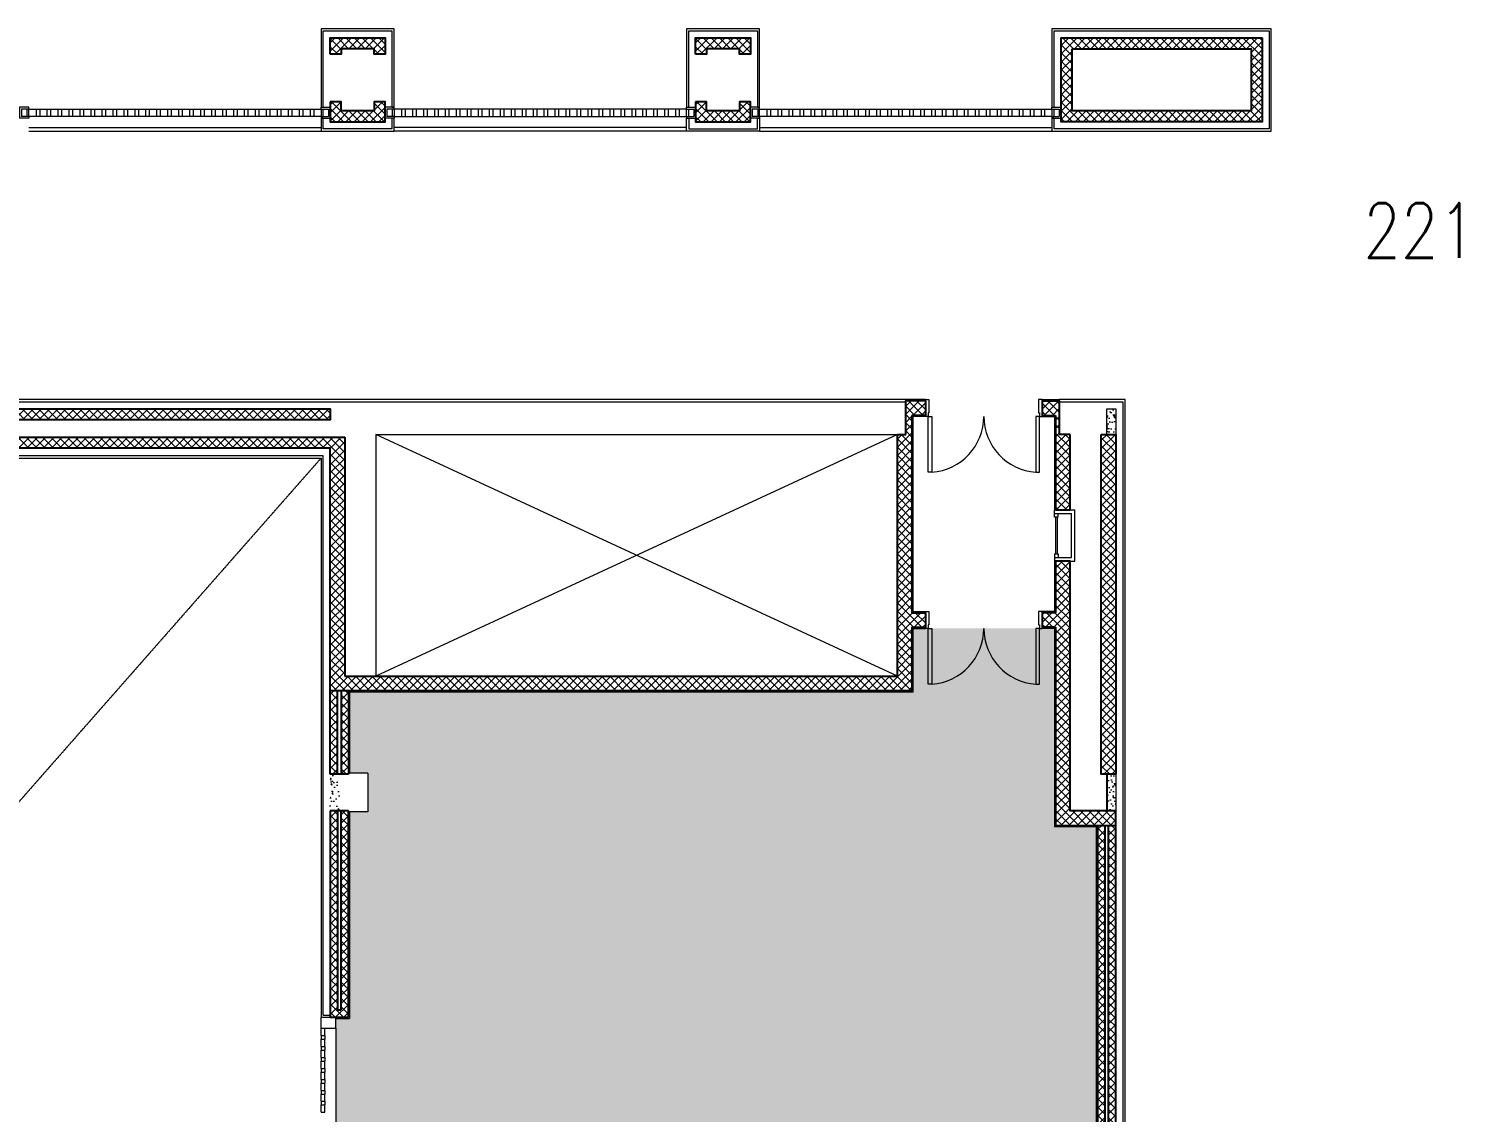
# Model space of a CAD drawing. Header units: inches. Extents: x 342932 to 557958, y 80625 to 242727.
# Drawn here: x 398382 to 418023, y 159802 to 174627 of the extents above; entities that cross this region are included whole.
import ezdxf
from ezdxf.enums import TextEntityAlignment as Align

# ---------------------------------------------------------------- set-up
doc = ezdxf.new("R2010")
doc.units = ezdxf.units.IN
doc.header["$MEASUREMENT"] = 0
doc.linetypes.add('First Floor$0$HIDDEN', pattern=[0.375, 0.25, -0.125])
for name, color, linetype, lineweight in [('0-Services', 8, 'Continuous', 20), ('First Floor$0$A-G2-G-Building-Elements-Hidden', 251, 'First Floor$0$HIDDEN', 15), ('First Floor$0$A-G250-M-Walls-Blockwork', 7, 'Continuous', 25), ('First Floor$0$A-G250-M-Walls-Concrete', 251, 'Continuous', 20), ('First Floor$0$A-G250-M-Walls-Louvred', 251, 'Continuous', 9), ('First Floor$0$A-G252-H-Internal-Walls', 251, 'Continuous', 9), ('First Floor$0$A-G312-M-Wall-Cladding-Panel', 7, 'Continuous', 9), ('First Floor$0$A-G312-M-Wall-Finish-Plaster', 7, 'Continuous', 15), ('First Floor$0$A-G321-M-Window', 251, 'Continuous', 9), ('First Floor$0$A-G322-M-Door', 251, 'Continuous', 15), ('First Floor$0$A-G572-Fire-Hose-Cabinet', 251, 'Continuous', 15), ('First Floor$0$A-Z036-G-Void-Symbology', 251, 'Continuous', 9), ('First Floor$0$Z-Z001-S-Room-Name-Identification-250', 7, 'Continuous', 15)]:
    doc.layers.add(name, color=color, linetype=linetype, lineweight=lineweight)
doc.styles.add('First Floor$0$Tag-RomanS', font='romans.shx', dxfattribs={"width": 0.8})
pattern_1 = [(45, (361382.11, 239676.52), (-56.1266, 56.1266), []), (135, (361382.11, 239676.52), (-56.1266, -56.1266), [])]
pattern_2 = [(140, (361382.11, 239676.52), (15.93909, 182.18467), [19.05, -209.55]), (85, (361382.11, 239676.52), (-191.05664, -35.24283), [15.24, -167.64]), (190.451, (361383.44, 239691.7), (-175.1167, 146.9425), [16.19, -178.09]), (136.1842, (361331.31, 239676.52), (42.04233, 271.07904), [28.575, -314.325]), (186.6356, (361334.82, 239699.1), (-247.42556, 237.4042), [24.285, -267.135]), (81.184, (361331.3, 239676.52), (-247.4251, 237.4046), [22.86, -251.46]), (111, (361344.01, 239701.92), (102.26552, 151.61488), [19.05, -209.55]), (56, (361344.01, 239701.92), (-184.18797, 61.80203), [15.24, -167.64]), (161.4514, (361352.54, 239714.56), (-81.92286, 213.4165), [16.19, -178.09]), (127.5, (361382.114, 239676.52), (-84.55504, 3.088603), [0, -165.608, 0, -170.18, 0, -168.275]), (97.5, (361382.11, 239676.52), (-100.180575, 66.81966), [0, -97.028, 0, -161.798, 0, -64.135]), (57.5, (361382.114, 239619.88), (5.728744, 135.590595), [0, -63.5, 0, -198.12, 0, -262.89]), (47.5, (361382.11, 239594.48), (-25.42649, 148.12918), [0, -82.55, 0, -131.572, 0, -186.69])]

# ---------------------------------------------------------------- blocks, each defined once
blk = doc.blocks.new('First Floor$0$F-FHC')
at = {"ltscale": 0.2}
for p, q in [((700, 280), (0, 280)), ((0, 0), (0, 280)), ((650, 230), (50, 230)), ((50, 0), (50, 230)), ((650, 0), (650, 230)), ((700, 0), (700, 280)), ((50, 0), (0, 0)), ((100, 50), (50, 50)), ((50, 0), (50, 50)), ((100, 0), (50, 0)), ((100, 50), (100, 0)), ((100, 35), (600, 35)), ((100, 15), (600, 15)), ((600, 0), (600, 50)), ((600, 50), (650, 50)), ((600, 0), (650, 0)), ((650, 0), (650, 50)), ((650, 0), (700, 0))]:
    blk.add_line(p, q, dxfattribs=at)
blk = doc.blocks.new('First Floor$0$Plant Room Door 1600-230')
at = {"layer": 'First Floor$0$A-G322-M-Door', "elevation": 0}
for points in [[(88, 1007), (38, 1007), (38, 245), (88, 245), (88, 1007)], [(1512, 1007), (1562, 1007), (1562, 245), (1512, 245), (1512, 1007)], [(1550, 195), (1562, 195), (1562, 245), (1600, 245), (1600, 15), (1550, 15)]]:
    blk.add_lwpolyline(points, close=True, dxfattribs=at)
at = {"layer": 'First Floor$0$A-G322-M-Door'}
blk.add_lwpolyline([(50, 195), (38, 195), (38, 245), (0, 245), (0, 15), (50, 15)], close=True, dxfattribs=at)
for centre, start, end in [((35, 244), 0.0901, 86.0243), ((1565, 244), 93.9757, 179.9099)]:
    blk.add_arc(centre, 765, start, end, dxfattribs=at)
blk = doc.blocks.new('First Floor$0$w-Louvere-01')
for p, q in [((0, 125), (-125, 125)), ((-125, 125), (-125, -25)), ((0, 100), (-100, 100)), ((-100, 100), (-100, 0)), ((0, 0), (-100, 0)), ((-25, 100), (-25, 0)), ((0, 100), (0, 125)), ((0, 0), (0, -25)), ((100, 100), (100, 0)), ((150, 100), (150, 0)), ((250, 100), (250, 0)), ((300, 100), (300, 0)), ((400, 100), (400, 0)), ((450, 100), (450, 0)), ((550, 100), (550, 0)), ((600, 100), (600, 0)), ((700, 100), (700, 0)), ((750, 100), (750, 0)), ((850, 100), (850, 0)), ((900, 100), (900, 0)), ((1000, 100), (1000, 0)), ((1050, 100), (1050, 0)), ((1150, 100), (1150, 0)), ((1200, 100), (1200, 0)), ((1300, 100), (1300, 0)), ((1350, 100), (1350, 0)), ((1450, 100), (1450, 0)), ((1500, 100), (1500, 0)), ((1600, 100), (1600, 0)), ((1650, 100), (1650, 0)), ((1750, 100), (1750, 0)), ((1800, 100), (1800, 0)), ((1900, 100), (1900, 0)), ((1950, 100), (1950, 0)), ((2050, 100), (2050, 0)), ((2100, 100), (2100, 0)), ((2200, 100), (2200, 0)), ((2250, 100), (2250, 0)), ((2350, 100), (2350, 0)), ((2400, 100), (2400, 0)), ((2500, 100), (2500, 0)), ((2550, 100), (2550, 0)), ((2650, 100), (2650, 0)), ((2700, 100), (2700, 0)), ((2800, 100), (2800, 0)), ((2850, 100), (2850, 0)), ((2950, 100), (2950, 0)), ((3000, 100), (3000, 0)), ((3100, 100), (3100, 0)), ((3150, 100), (3150, 0)), ((3250, 100), (3250, 0)), ((3300, 100), (3300, 0)), ((3400, 100), (3400, 0)), ((3450, 100), (3450, 0)), ((3550, 100), (3550, 0)), ((3600, 100), (3600, 0)), ((3700, 100), (3700, 0)), ((3750, 100), (3750, 0)), ((3850, 100), (3850, 0)), ((3900, 100), (3900, 0)), ((4000, 125), (4125, 125)), ((4000, 100), (4000, 125)), ((4000, 100), (4100, 100)), ((4000, 0), (4100, 0)), ((4000, 0), (4000, -25)), ((4025, 100), (4025, 0)), ((4100, 100), (4100, 0)), ((4125, 125), (4125, -25)), ((0, -25), (-125, -25)), ((4000, -25), (4125, -25))]:
    blk.add_line(p, q)
blk.add_lwpolyline([(0, 100), (4000, 100), (4000, 0), (0, 0)], close=True)
blk = doc.blocks.new('First Floor$0$tag-roomname')
at = {"lineweight": 18, "ltscale": 0.01, "style": 'First Floor$0$Tag-RomanS', "width": 0.8}
blk.add_attdef('ROOM_NO_2', text='', height=3, dxfattribs=at).set_placement((0, 1.612), align=Align.MIDDLE_CENTER)
at = {"linetype": 'ByBlock', "lineweight": 15, "ltscale": 0.01, "style": 'First Floor$0$Tag-RomanS', "width": 0.8, "flags": 1}
for tag, p in [('ROOM_NAME_1', (0, -2.288)), ('ROOM_NAME_2', (0, -5.744))]:
    blk.add_attdef(tag, text='', height=2.5, dxfattribs=at).set_placement(p, align=Align.MIDDLE_CENTER)

msp = doc.modelspace()

# ---------------------------------------------------------------- hatches: boundary and pattern name
at = {"layer": '0-Services', "lineweight": 35}
h = msp.add_hatch(dxfattribs=at)
h.set_pattern_fill('ANGLE', color=256)
h.set_pattern_definition([(0, (354539.678, 239632.636), (0, 6.985), [5.08, -1.905]), (90, (354539.678, 239632.636), (-6.985, 4e-16), [5.08, -1.905])])
h.paths.add_polyline_path([(402772.1, 165551.5), (410482.1, 165551.5), (410482.1, 166421.5), (412417.1, 166421.5), (412417.1, 163711.5), (412992.1, 163711.5), (412992.1, 154491.5), (412617.1, 154491.5), (412617.1, 153861.5), (412992.1, 153861.5), (412992.1, 149001.5), (402707.1, 149001.5), (402707.1, 152461.5), (402772.1, 152461.5), (402772.1, 153861.5), (403022.1, 153861.5), (403022.1, 154491.5), (402772.1, 154491.5), (402757.1, 157251.5), (402582.1, 157266.5), (402582.1, 161101.5), (402772.1, 161086.5), (402772.1, 163911.5), (403022.1, 163911.5), (403022.1, 164441.5), (402772.1, 164441.5)])
at = {"layer": 'First Floor$0$A-G252-H-Internal-Walls'}
h = msp.add_hatch(dxfattribs=at)
h.set_pattern_fill('ANSI37', color=256, scale=25, style=0)
h.set_pattern_definition([(315, (316382.11, 108176.52), (-56.1266, -56.1266), []), (225, (316382.11, 108176.52), (-56.1266, 56.1266), [])])
h.paths.add_polyline_path([(402507.1, 174276.6), (402507.1, 174501.5), (403257.1, 174501.5), (403257.1, 174276.6), (403107.1, 174276.6), (403107.1, 174351.5), (402657.1, 174351.5), (402657.1, 174276.6)])
h = msp.add_hatch(dxfattribs=at)
h.set_pattern_fill('ANSI37', color=256, scale=25, style=0)
h.set_pattern_definition([(315, (321382.11, 108176.52), (-56.1266, -56.1266), []), (225, (321382.11, 108176.52), (-56.1266, 56.1266), [])])
h.paths.add_polyline_path([(407507.1, 174276.6), (407507.1, 174501.5), (408257.1, 174501.5), (408257.1, 174276.6), (408107.1, 174276.6), (408107.1, 174351.5), (407657.1, 174351.5), (407657.1, 174276.6)])
h = msp.add_hatch(dxfattribs=at)
h.set_pattern_fill('ANSI37', color=256, scale=25, style=0)
h.set_pattern_definition(pattern_1)
h.paths.add_polyline_path([(415257.1, 174501.5), (412507.1, 174501.5), (412507.1, 174276.6), (412507.1, 173351.5), (415257.1, 173351.5), (415257.1, 174276.6)])
h.paths.add_polyline_path([(415107.1, 174351.5), (415107.1, 174276.6), (415107.1, 173501.5), (412657.1, 173501.5), (412657.1, 174276.6), (412657.1, 174351.5)], flags=16)
h = msp.add_hatch(dxfattribs=at)
h.set_pattern_fill('ANSI37', color=256, scale=25, style=0)
h.set_pattern_definition([(45, (316382.11, 239676.52), (-56.1266, 56.1266), []), (135, (316382.11, 239676.52), (-56.1266, -56.1266), [])])
h.paths.add_polyline_path([(402507.1, 173626.7), (402507.1, 173351.5), (403257.1, 173351.5), (403257.1, 173626.7), (403107.1, 173626.7), (403107.1, 173501.5), (402657.1, 173501.5), (402657.1, 173626.7)])
h = msp.add_hatch(dxfattribs=at)
h.set_pattern_fill('ANSI37', color=256, scale=25, style=0)
h.set_pattern_definition([(45, (321382.11, 239676.52), (-56.1266, 56.1266), []), (135, (321382.11, 239676.52), (-56.1266, -56.1266), [])])
h.paths.add_polyline_path([(407507.1, 173626.7), (407507.1, 173351.5), (408257.1, 173351.5), (408257.1, 173626.7), (408107.1, 173626.7), (408107.1, 173501.5), (407657.1, 173501.5), (407657.1, 173626.7)])
h = msp.add_hatch(dxfattribs=at)
h.set_pattern_fill('ANSI37', color=256, scale=25, style=0)
h.set_pattern_definition(pattern_1)
h.paths.add_polyline_path([(402707.1, 169036.5), (396657.4, 169036.5), (396657.4, 169276.5), (397532.1, 169276.5), (397532.1, 169426.5), (396507.4, 169426.5), (396507.4, 168886.5), (402507.1, 168886.5), (402507.1, 165566.5), (410467.1, 165566.5), (410467.1, 166436.5), (410649.6, 166436.5), (410649.6, 166636.5), (410467.1, 166636.5), (410467.1, 169336.5), (410649.6, 169336.5), (410649.6, 169536.5), (410382.1, 169536.5), (410382.1, 169076.5), (410267.1, 169076.5), (410267.1, 165766.5), (402707.1, 165766.5)])
h = msp.add_hatch(dxfattribs=at)
h.set_pattern_fill('ANSI37', color=256, scale=25, style=0)
h.set_pattern_definition(pattern_1)
h.paths.add_polyline_path([(412632.1, 169076.5), (412482.1, 169076.5), (412482.1, 169536.5), (412249.6, 169536.5), (412249.6, 169336.5), (412432.1, 169336.5), (412432.1, 168042.3), (412632.1, 168042.3)])
h = msp.add_hatch(dxfattribs=at)
h.set_pattern_fill('ANSI37', color=256, scale=25, style=0)
h.set_pattern_definition(pattern_1)
h.paths.add_polyline_path([(402507.1, 169276.5), (402507.1, 169426.5), (398232.1, 169426.5), (398232.1, 169276.5)])
h = msp.add_hatch(dxfattribs=at)
h.set_pattern_fill('AR-CONC', color=256, angle=90, style=0)
h.set_pattern_definition(pattern_2)
h.paths.add_polyline_path([(413257.1, 169426.5), (413132.1, 169426.5), (413132.1, 169176.5), (413257.1, 169176.5)])
h.paths.add_polyline_path([(413257.1, 169176.5), (413132.1, 169176.5), (413132.1, 169076.5), (413257.1, 169076.5)])
h = msp.add_hatch(dxfattribs=at)
h.set_pattern_fill('ANSI37', color=256, scale=25, style=0)
h.set_pattern_definition(pattern_1)
h.paths.add_polyline_path([(413057.1, 169076.5), (413257.1, 169076.5), (413257.1, 164426.2), (413057.1, 164426.2)])
h = msp.add_hatch(dxfattribs=at)
h.set_pattern_fill('ANSI37', color=256, scale=25, style=0)
h.set_pattern_definition(pattern_1)
h.paths.add_polyline_path([(412632.1, 167342.3), (412432.1, 167342.3), (412432.1, 166636.5), (412249.6, 166636.5), (412249.6, 166436.5), (412432.1, 166436.5), (412432.1, 163726.5), (413257.1, 163726.5), (413257.1, 163926.5), (412632.1, 163926.5)])
h = msp.add_hatch(dxfattribs=at)
h.set_pattern_fill('ANSI37', color=256, scale=25, style=0)
h.set_pattern_definition(pattern_1)
h.paths.add_polyline_path([(402607.1, 165566.5), (402507.1, 165566.5), (402507.1, 164426.5), (402607.1, 164426.5)])
h = msp.add_hatch(dxfattribs=at)
h.set_pattern_fill('ANSI37', color=256, scale=25, style=0)
h.set_pattern_definition(pattern_1)
h.paths.add_polyline_path([(402757.1, 165566.5), (402657.1, 165566.5), (402657.1, 164426.5), (402757.1, 164426.5)])
h = msp.add_hatch(dxfattribs=at)
h.set_pattern_fill('AR-CONC', color=256, angle=90, style=0)
h.set_pattern_definition(pattern_2)
h.paths.add_polyline_path([(402632.1, 164426.5), (402507.1, 164426.5), (402507.1, 164176.5), (402632.1, 164176.5)])
h.paths.add_polyline_path([(402632.1, 164176.5), (402507.1, 164176.5), (402507.1, 163926.5), (402632.1, 163926.5)])
h = msp.add_hatch(dxfattribs=at)
h.set_pattern_fill('AR-CONC', color=256, angle=90, style=0)
h.set_pattern_definition(pattern_2)
h.paths.add_polyline_path([(413257.1, 164426.5), (413132.1, 164426.5), (413132.1, 164176.5), (413257.1, 164176.5)])
h.paths.add_polyline_path([(413257.1, 164176.5), (413132.1, 164176.5), (413132.1, 163926.5), (413257.1, 163926.5)])
h = msp.add_hatch(dxfattribs=at)
h.set_pattern_fill('ANSI37', color=256, scale=25, style=0)
h.set_pattern_definition(pattern_1)
h.paths.add_polyline_path([(402757.1, 163926.5), (402657.1, 163926.5), (402657.1, 161201.5), (402607.1, 161201.5), (402607.1, 163926.5), (402507.1, 163926.5), (402507.1, 161101.5), (402757.1, 161101.5)])
h = msp.add_hatch(dxfattribs=at)
h.set_pattern_fill('ANSI37', color=256, scale=25, style=0)
h.set_pattern_definition(pattern_1)
h.paths.add_polyline_path([(413107.1, 163726.5), (413007.1, 163726.5), (413007.1, 154476.5), (413107.1, 154476.5)])
h = msp.add_hatch(dxfattribs=at)
h.set_pattern_fill('ANSI37', color=256, scale=25, style=0)
h.set_pattern_definition(pattern_1)
h.paths.add_polyline_path([(413257.1, 163726.5), (413157.1, 163726.5), (413157.1, 154476.5), (413257.1, 154476.5)])

# ---------------------------------------------------------------- linework, layer by layer
at = {"layer": 'First Floor$0$A-G2-G-Building-Elements-Hidden'}
msp.add_line((402382.1, 168751.5), (384267.6, 148147), dxfattribs=at)
at = {"layer": 'First Floor$0$A-G250-M-Walls-Blockwork'}
for p, q in [((410649.6, 169536.5, 0), (410382.1, 169536.5)), ((410382.1, 169076.5, 0), (410382.1, 169536.5, 0)), ((410649.6, 169536.5, 0), (410649.6, 169336.5, 0)), ((412249.6, 169536.5, 0), (412482.1, 169536.5)), ((412249.6, 169536.5, 0), (412249.6, 169336.5, 0)), ((412482.1, 169536.5), (412482.1, 169076.5)), ((410649.6, 169336.5, 0), (410467.1, 169336.5, 0)), ((410467.1, 169336.5, 0), (410467.1, 166636.5, 0)), ((412249.6, 169336.5, 0), (412432.1, 169336.5)), ((412432.1, 169336.5), (412432.1, 168042.3)), ((396657.4, 169036.5, 0), (402707.1, 169036.5, 0)), ((402707.1, 169036.5, 0), (402707.1, 165766.5, 0)), ((410267.1, 165766.5, 0), (410267.1, 169076.5, 0)), ((410267.1, 169076.5, 0), (410382.1, 169076.5, 0)), ((412632.1, 169076.5), (412482.1, 169076.5)), ((412632.1, 168042.3), (412632.1, 169076.5)), ((402507.1, 168886.5, 0), (396507.4, 168886.5, 0)), ((402507.1, 164426.5, 0), (402507.1, 168886.5, 0)), ((412432.1, 168042.3), (412632.1, 168042.3)), ((410467.1, 166636.5, 0), (410649.6, 166636.5, 0)), ((410649.6, 166636.5, 0), (410649.6, 166436.5, 0)), ((412432.1, 166636.5, 0), (412249.6, 166636.5, 0)), ((412249.6, 166636.5, 0), (412249.6, 166436.5, 0)), ((410467.1, 166436.5, 0), (410649.6, 166436.5, 0)), ((410467.1, 166436.5, 0), (410467.1, 165566.5, 0)), ((412432.1, 166436.5, 0), (412249.6, 166436.5, 0)), ((412432.1, 166436.5), (412432.1, 163726.5)), ((402707.1, 165766.5, 0), (410267.1, 165766.5, 0)), ((410467.1, 165566.5, 0), (402507.1, 165566.5, 0)), ((402607.1, 164426.5, 0), (402607.1, 165566.5, 0)), ((402657.1, 165566.5, 0), (402657.1, 164426.5, 0)), ((402757.1, 165566.5, 0), (402757.1, 164426.5, 0)), ((402757.1, 164426.5, 0), (402507.1, 164426.5, 0)), ((413132.1, 164426.5), (413132.1, 163926.5)), ((402507.1, 163926.5, 0), (402507.1, 161101.5, 0)), ((402757.1, 163926.5, 0), (402507.1, 163926.5, 0)), ((402607.1, 163926.5, 0), (402607.1, 161201.5, 0)), ((402657.1, 161201.5, 0), (402657.1, 163926.5, 0)), ((402757.1, 161101.5, 0), (402757.1, 163926.5, 0)), ((413257.1, 154476.5, 0), (413257.1, 163926.2)), ((412432.1, 163726.5), (413257.1, 163726.5)), ((413007.1, 163726.5), (413007.1, 154476.5)), ((413107.1, 163726.5), (413107.1, 154476.5)), ((413157.1, 154476.5, 0), (413157.1, 163726.5)), ((402507.1, 161101.5, 0), (402757.1, 161101.5, 0)), ((402607.1, 161201.5, 0), (402657.1, 161201.5, 0))]:
    msp.add_line(p, q, dxfattribs=at)
for points in [[(402507.1, 174276.6), (402507.1, 174501.5), (403257.1, 174501.5), (403257.1, 174276.6), (403107.1, 174276.6), (403107.1, 174351.5), (402657.1, 174351.5), (402657.1, 174276.6)], [(407507.1, 174276.6), (407507.1, 174501.5), (408257.1, 174501.5), (408257.1, 174276.6), (408107.1, 174276.6), (408107.1, 174351.5), (407657.1, 174351.5), (407657.1, 174276.6)], [(415257.1, 174501.5), (415257.1, 173351.5), (412507.1, 173351.5), (412507.1, 174501.5)], [(412657.1, 174351.5), (415107.1, 174351.5), (415107.1, 173501.5), (412657.1, 173501.5)], [(402507.1, 173626.7), (402507.1, 173351.5), (403257.1, 173351.5), (403257.1, 173626.7), (403107.1, 173626.7), (403107.1, 173501.5), (402657.1, 173501.5), (402657.1, 173626.7)], [(407507.1, 173626.7), (407507.1, 173351.5), (408257.1, 173351.5), (408257.1, 173626.7), (408107.1, 173626.7), (408107.1, 173501.5), (407657.1, 173501.5), (407657.1, 173626.7)]]:
    msp.add_lwpolyline(points, close=True, dxfattribs=at)
at = {"layer": 'First Floor$0$A-G250-M-Walls-Blockwork', "elevation": 0}
for points in [[(398232.1, 169276.5), (398232.1, 169426.5), (402507.1, 169426.5), (402507.1, 169276.5)], [(413057.1, 169076.5), (413257.1, 169076.5), (413257.1, 164426.5), (413057.1, 164426.5)]]:
    msp.add_lwpolyline(points, close=True, dxfattribs=at)
at = {"layer": 'First Floor$0$A-G250-M-Walls-Blockwork'}
msp.add_lwpolyline([(413257.1, 163926.5), (412632.1, 163926.5), (412632.1, 167342.3), (412432.1, 167342.3), (412432.1, 166636.5)], dxfattribs=at)
at = {"layer": 'First Floor$0$A-G250-M-Walls-Concrete'}
msp.add_line((413257.1, 164426.5, 0), (413257.1, 163926.5), dxfattribs=at)
at = {"layer": 'First Floor$0$A-G250-M-Walls-Concrete', "elevation": 0}
msp.add_lwpolyline([(413257.1, 169076.5), (413132.1, 169076.5), (413132.1, 169426.5), (413257.1, 169426.5)], close=True, dxfattribs=at)
at = {"layer": 'First Floor$0$A-G312-M-Wall-Cladding-Panel'}
for p, q in [((410382.1, 169551.5, 0), (396382.4, 169551.5, 0)), ((396412.4, 169521.5, 0), (410382.1, 169521.5, 0)), ((410382.1, 169521.5, 0), (410382.1, 169551.5, 0)), ((413382.1, 169551.5, 0), (412482.1, 169551.5, 0)), ((412482.1, 169551.5, 0), (412482.1, 169521.5, 0)), ((412482.1, 169521.5, 0), (413352.1, 169521.5, 0)), ((413352.1, 169521.5, 0), (413352.1, 148706.5, 0)), ((413382.1, 148676.5, 0), (413382.1, 169551.5, 0)), ((396382.4, 168751.5, 0), (402382.1, 168751.5, 0)), ((402412.1, 168781.5, 0), (396412.4, 168781.5, 0)), ((402382.1, 168751.5, 0), (402382.1, 161101.5, 0)), ((402412.1, 161131.5, 0), (402412.1, 168781.5, 0)), ((402382.1, 161101.5, 0), (402507.1, 161101.5, 0)), ((402412.1, 161131.5, 0), (402507.1, 161131.5, 0)), ((402507.1, 161131.5, 0), (402507.1, 161101.5, 0))]:
    msp.add_line(p, q, dxfattribs=at)
for points in [[(403382.1, 173551.5), (403382.1, 174626.5), (402382.1, 174626.5), (402382.1, 173551.5), (402412.1, 173551.5), (402412.1, 174596.5), (403352.1, 174596.5), (403352.1, 173551.5)], [(412382.1, 173551.5), (412412.1, 173551.5), (412412.1, 174596.5), (415352.1, 174596.5), (415352.1, 173256.5), (412412.1, 173256.5), (412412.1, 173401.5), (412382.1, 173401.5), (412382.1, 173226.5), (415382.1, 173226.5), (415382.1, 174626.5), (412382.1, 174626.5), (412382.1, 173551.5)]]:
    msp.add_lwpolyline(points, close=True, dxfattribs=at)
for points in [[(407382.1, 173551.5), (407412.1, 173551.5), (407412.1, 174596.5), (408352.1, 174596.5), (408352.1, 173551.5), (408382.1, 173551.5), (408382.1, 174626.5), (407382.1, 174626.5), (407382.1, 173551.5)], [(402382.1, 173401.5), (402382.1, 173226.5), (403382.1, 173226.5), (403382.1, 173401.5), (403352.1, 173401.5), (403352.1, 173256.5), (402412.1, 173256.5), (402412.1, 173401.5), (402382.1, 173401.5)], [(407382.1, 173401.5), (407412.1, 173401.5), (407412.1, 173256.5), (408352.1, 173256.5), (408352.1, 173401.5), (408382.1, 173401.5), (408382.1, 173226.5), (407382.1, 173226.5), (407382.1, 173401.5)]]:
    msp.add_lwpolyline(points, dxfattribs=at)
at = {"layer": 'First Floor$0$A-G312-M-Wall-Finish-Plaster'}
for p, q in [((410649.6, 169551.5, 0), (410382.1, 169551.5, 0)), ((410649.6, 169536.5, 0), (410649.6, 169551.5, 0)), ((412249.6, 169551.5, 0), (412482.1, 169551.5, 0)), ((412249.6, 169536.5, 0), (412249.6, 169551.5, 0)), ((410482.1, 166651.5, 0), (410482.1, 169321.5, 0)), ((410649.6, 169321.5, 0), (410482.1, 169321.5, 0)), ((410649.6, 169336.5, 0), (410649.6, 169321.5, 0)), ((412249.6, 169336.5, 0), (412249.6, 169321.5, 0)), ((412249.6, 169321.5, 0), (412417.1, 169321.5, 0)), ((412417.1, 169321.5, 0), (412417.1, 168042.3, 0)), ((403132.1, 169076.5), (403132.1, 165766.5, 0)), ((403132.1, 169076.5), (410317.1, 169076.5)), ((412432.1, 168042.3), (412417.1, 168042.3, 0)), ((412417.1, 167342.3, 0), (412417.1, 166651.5, 0)), ((412432.1, 167342.3), (412417.1, 167342.3, 0)), ((410482.1, 166651.5, 0), (410649.6, 166651.5, 0)), ((410649.6, 166636.5, 0), (410649.6, 166651.5, 0)), ((412417.1, 166651.5, 0), (412249.6, 166651.5, 0)), ((412249.6, 166636.5, 0), (412249.6, 166651.5, 0)), ((410482.1, 165551.5, 0), (410482.1, 166421.5, 0)), ((410482.1, 166421.5, 0), (410649.6, 166421.5, 0)), ((410649.6, 166436.5, 0), (410649.6, 166421.5, 0)), ((412249.6, 166436.5, 0), (412249.6, 166421.5, 0)), ((412417.1, 166421.5, 0), (412249.6, 166421.5, 0)), ((412417.1, 166421.5, 0), (412417.1, 163711.5)), ((410482.1, 165551.5, 0), (402772.1, 165551.5, 0)), ((402772.1, 165551.5, 0), (402772.1, 164441.5)), ((403022.1, 164441.5), (402772.1, 164441.5)), ((403022.1, 164441.5), (403022.1, 163911.5)), ((402772.1, 163911.5), (402772.1, 161086.5, 0)), ((403022.1, 163911.5), (402772.1, 163911.5)), ((412417.1, 163711.5), (412992.1, 163711.5, 0)), ((412992.1, 154491.5, 0), (412992.1, 163711.5, 0)), ((402582.1, 161086.5, 0), (402582.1, 161101.5, 0)), ((402582.1, 161086.5, 0), (402772.1, 161086.5, 0))]:
    msp.add_line(p, q, dxfattribs=at)
at = {"layer": 'First Floor$0$A-G321-M-Window'}
for p, q in [((398382.1, 173276.5), (402382.1, 173276.5)), ((407382.1, 173276.5), (403382.1, 173276.5)), ((408382.1, 173276.5), (412382.1, 173276.5)), ((398382.1, 173226.5), (402382.1, 173226.5)), ((407382.1, 173226.5), (403382.1, 173226.5)), ((408382.1, 173226.5), (412382.1, 173226.5)), ((402382.1, 160951.5, 0), (402382.1, 161101.5, 0)), ((402382.1, 161101.5, 0), (402582.1, 161101.5, 0)), ((402582.1, 160951.5, 0), (402582.1, 161101.5, 0)), ((402382.1, 160951.5, 0), (402582.1, 160951.5, 0)), ((402382.1, 160851.5, 0), (402382.1, 160951.5, 0)), ((402432.1, 160851.5, 0), (402432.1, 160951.5, 0)), ((402582.1, 160951.5, 0), (402582.1, 157401.5, 0)), ((402382.1, 160851.5, 0), (402432.1, 160851.5, 0)), ((402382.1, 160851.5, 0), (402382.1, 160801.5, 0)), ((402382.1, 160801.5, 0), (402432.1, 160801.5, 0)), ((402382.1, 160701.5, 0), (402382.1, 160801.5, 0)), ((402382.1, 160701.5, 0), (402432.1, 160701.5, 0)), ((402382.1, 160701.5, 0), (402382.1, 160651.5, 0)), ((402432.1, 160851.5, 0), (402432.1, 160801.5, 0)), ((402432.1, 160701.5, 0), (402432.1, 160801.5, 0)), ((402432.1, 160701.5, 0), (402432.1, 160651.5, 0)), ((402382.1, 160651.5, 0), (402432.1, 160651.5, 0)), ((402382.1, 160551.5, 0), (402382.1, 160651.5, 0)), ((402382.1, 160551.5, 0), (402432.1, 160551.5, 0)), ((402382.1, 160551.5, 0), (402382.1, 160501.5, 0)), ((402382.1, 160501.5, 0), (402432.1, 160501.5, 0)), ((402382.1, 160401.5, 0), (402382.1, 160501.5, 0)), ((402432.1, 160551.5, 0), (402432.1, 160651.5, 0)), ((402432.1, 160551.5, 0), (402432.1, 160501.5, 0)), ((402432.1, 160401.5, 0), (402432.1, 160501.5, 0)), ((402382.1, 160401.5, 0), (402432.1, 160401.5, 0)), ((402382.1, 160401.5, 0), (402382.1, 160351.5, 0)), ((402382.1, 160351.5, 0), (402432.1, 160351.5, 0)), ((402382.1, 160251.5, 0), (402382.1, 160351.5, 0)), ((402432.1, 160401.5, 0), (402432.1, 160351.5, 0)), ((402432.1, 160251.5, 0), (402432.1, 160351.5, 0)), ((402382.1, 160251.5, 0), (402432.1, 160251.5, 0)), ((402382.1, 160251.5, 0), (402382.1, 160201.5, 0)), ((402382.1, 160201.5, 0), (402432.1, 160201.5, 0)), ((402382.1, 160101.5, 0), (402382.1, 160201.5, 0)), ((402382.1, 160101.5, 0), (402432.1, 160101.5, 0)), ((402382.1, 160101.5, 0), (402382.1, 160051.5, 0)), ((402432.1, 160251.5, 0), (402432.1, 160201.5, 0)), ((402432.1, 160101.5, 0), (402432.1, 160201.5, 0)), ((402432.1, 160101.5, 0), (402432.1, 160051.5, 0)), ((402382.1, 160051.5, 0), (402432.1, 160051.5, 0)), ((402382.1, 159951.5, 0), (402382.1, 160051.5, 0)), ((402382.1, 159951.5, 0), (402432.1, 159951.5, 0)), ((402382.1, 159951.5, 0), (402382.1, 159901.5, 0)), ((402382.1, 159901.5, 0), (402432.1, 159901.5, 0)), ((402382.1, 159801.5, 0), (402382.1, 159901.5, 0)), ((402432.1, 159951.5, 0), (402432.1, 160051.5, 0)), ((402432.1, 159951.5, 0), (402432.1, 159901.5, 0)), ((402432.1, 159801.5, 0), (402432.1, 159901.5, 0)), ((402382.1, 159801.5, 0), (402432.1, 159801.5, 0))]:
    msp.add_line(p, q, dxfattribs=at)
at = {"layer": 'First Floor$0$A-Z036-G-Void-Symbology', "ltscale": 0.25}
for p, q in [((410267.1, 165766.5, 0), (403132.1, 169076.5)), ((410267.1, 169076.5, 0), (403132.1, 165766.5, 0))]:
    msp.add_line(p, q, dxfattribs=at)

# ---------------------------------------------------------------- block references
at = {"layer": 'First Floor$0$A-G250-M-Walls-Louvred'}
for p in [(398382.1, 173426.5), (408382.1, 173426.5)]:
    msp.add_blockref('First Floor$0$w-Louvere-01', p, dxfattribs=at)
at = {"layer": 'First Floor$0$A-G250-M-Walls-Louvred', "xscale": -1}
msp.add_blockref('First Floor$0$w-Louvere-01', (407382.1, 173426.5), dxfattribs=at)
at = {"layer": 'First Floor$0$A-G322-M-Door', "rotation": 180}
for p in [(412249.6, 169566.5, 0), (412249.6, 166666.5, 0)]:
    msp.add_blockref('First Floor$0$Plant Room Door 1600-230', p, dxfattribs=at)
at = {"layer": 'First Floor$0$A-G572-Fire-Hose-Cabinet', "rotation": 270}
msp.add_blockref('First Floor$0$F-FHC', (412417.1, 168042.3, 0), dxfattribs=at)
at = {"layer": 'First Floor$0$Z-Z001-S-Room-Name-Identification-250'}
ref = msp.add_blockref('First Floor$0$tag-roomname', (417669.3, 171464), dxfattribs=dict(at, xscale=250, yscale=250, zscale=250))
ref.add_attrib('ROOM_NO_2', '2215', dxfattribs={"layer": '0', "lineweight": 18, "ltscale": 0.01, "height": 750, "style": 'First Floor$0$Tag-RomanS', "width": 0.8}).set_placement((417669.3, 171866.9), align=Align.MIDDLE_CENTER)

doc.saveas('drawing.dxf')
